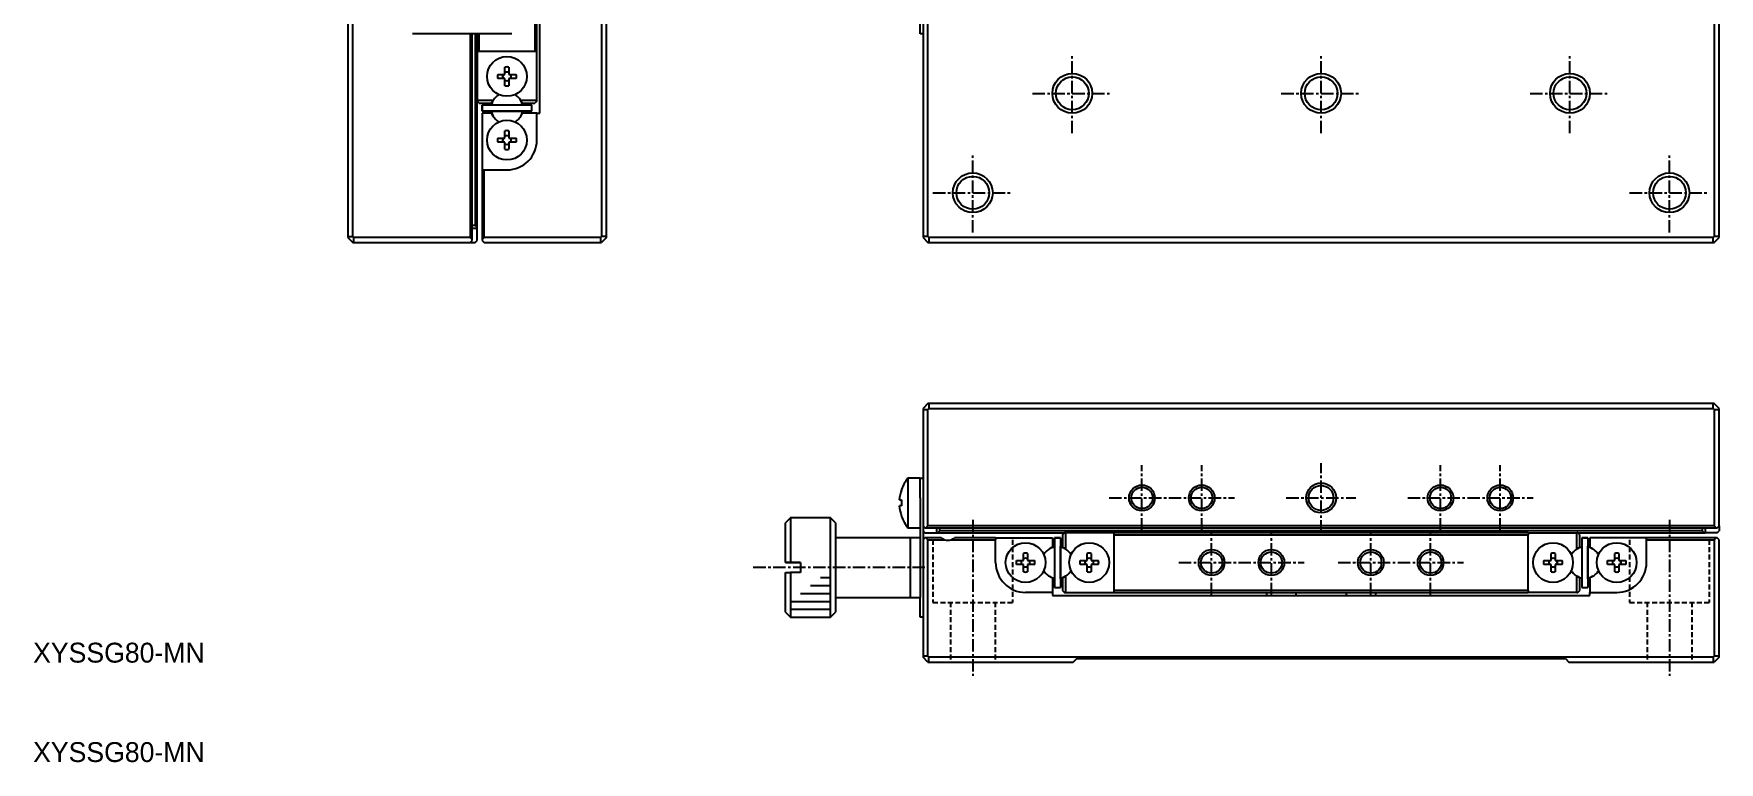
# Model space of a CAD drawing. Extents: x 10 to 342, y 10 to 202.
# Drawn here: x 10.1 to 179.4, y 10 to 83.2 of the extents above; entities that cross this region are included whole.
import ezdxf

# ---------------------------------------------------------------- set-up
doc = ezdxf.new("R2010")
doc.units = 0
doc.linetypes.add('CENTER', pattern=[2, 1.25, -0.25, 0.25, -0.25])
doc.linetypes.add('DASHED', pattern=[0.75, 0.5, -0.25])
doc.layers.get('0').update_dxf_attribs({"linetype": 'CONTINUOUS'})
doc.layers.add('CENTER', color=1, linetype='CENTER')
doc.styles.get("Standard").update_dxf_attribs({"font": 'FGP教科書体NT-M'})

msp = doc.modelspace()

# ---------------------------------------------------------------- linework, layer by layer
at = {"color": 7, "linetype": 'CONTINUOUS'}
for p, q in [((41.61, 141.65), (41.61, 62.85)), ((42.11, 62.85), (42.11, 141.65)), ((67.11, 141.65), (67.11, 62.85)), ((67.61, 62.85), (67.61, 141.65)), ((99.41, 141.65), (99.41, 62.85)), ((99.91, 62.85), (99.91, 141.65)), ((178.91, 141.65), (178.91, 62.85)), ((179.41, 62.85), (179.41, 141.65)), ((60.91, 75.25), (60.91, 129.25)), ((60.41, 123.05), (60.41, 81.45)), ((60.61, 81.45), (60.61, 123.05)), ((99.11, 83.25), (99.11, 85.25)), ((58.11, 83.25), (48.11, 83.25)), ((53.91, 83.25), (53.91, 62.75)), ((54.11, 62.55), (54.11, 83.25)), ((54.41, 83.25), (54.41, 63.95)), ((54.61, 83.25), (54.61, 81.45)), ((54.81, 81.45), (54.81, 83.25)), ((99.41, 83.25), (99.11, 83.25)), ((54.81, 81.45), (54.61, 81.45)), ((54.61, 81.45), (54.61, 76.55)), ((60.41, 81.45), (54.81, 81.45)), ((60.61, 81.45), (60.41, 81.45)), ((60.61, 76.55), (60.61, 81.45)), ((57.41, 79.15), (57.41, 79.88)), ((57.81, 79.88), (57.81, 79.15)), ((56.68, 79.15), (57.41, 79.15)), ((57.41, 78.75), (56.68, 78.75)), ((57.41, 78.02), (57.41, 78.75)), ((57.81, 79.15), (58.54, 79.15)), ((57.81, 78.75), (57.81, 78.02)), ((58.54, 78.75), (57.81, 78.75)), ((54.61, 76.55), (56.24, 76.55)), ((54.61, 76.55), (54.61, 76.45)), ((54.81, 76.25), (54.61, 76.45)), ((54.61, 63.75), (54.61, 76.45)), ((54.81, 76.25), (56.06, 76.25)), ((56.06, 76.25), (56.23, 76.54)), ((58.98, 76.55), (60.61, 76.55)), ((58.98, 76.54), (59.15, 76.25)), ((59.15, 76.25), (60.41, 76.25)), ((60.61, 76.45), (60.41, 76.25)), ((60.61, 76.45), (60.61, 76.55)), ((55.11, 75.45), (55.11, 76.05)), ((55.11, 76.05), (55.11, 75.45)), ((60.11, 76.05), (55.11, 76.05)), ((56.05, 75.45), (55.11, 75.45)), ((60.11, 75.45), (55.11, 75.45)), ((56.06, 75.25), (55.11, 75.25)), ((55.11, 75.25), (55.11, 69.55)), ((55.96, 75.45), (59.26, 75.45)), ((55.96, 75.45), (56.05, 75.45)), ((55.96, 75.45), (56.05, 75.45)), ((55.96, 75.45), (56.05, 75.45)), ((55.96, 75.45), (56.05, 75.45)), ((55.96, 75.45), (56.05, 75.45)), ((55.96, 75.45), (56.05, 75.45)), ((55.96, 75.45), (56.05, 75.45)), ((55.96, 75.45), (56.05, 75.45)), ((55.96, 75.45), (56.05, 75.45)), ((55.96, 75.45), (56.05, 75.45)), ((55.96, 75.45), (56.05, 75.45)), ((55.96, 75.45), (56.05, 75.45)), ((55.96, 75.45), (56.05, 75.45)), ((55.96, 75.45), (56.05, 75.45)), ((55.96, 75.45), (56.05, 75.45)), ((55.96, 75.45), (56.05, 75.45)), ((55.96, 75.45), (56.05, 75.45)), ((55.96, 75.45), (56.05, 75.45)), ((55.96, 75.45), (56.05, 75.45)), ((55.96, 75.45), (56.05, 75.45)), ((55.96, 75.45), (56.05, 75.45)), ((55.96, 75.45), (56.05, 75.45)), ((55.96, 75.45), (56.05, 75.45)), ((55.96, 75.45), (56.05, 75.45)), ((55.96, 75.45), (56.05, 75.45)), ((55.96, 75.45), (56.05, 75.45)), ((55.96, 75.45), (56.05, 75.45)), ((55.96, 75.45), (56.05, 75.45)), ((55.96, 75.45), (56.05, 75.45)), ((55.96, 75.45), (56.05, 75.45)), ((55.96, 75.45), (56.05, 75.45)), ((56.23, 74.96), (56.06, 75.25)), ((59.15, 75.25), (58.98, 74.96)), ((60.61, 75.25), (59.15, 75.25)), ((59.17, 75.45), (59.26, 75.45)), ((59.17, 75.45), (59.26, 75.45)), ((59.17, 75.45), (59.26, 75.45)), ((59.17, 75.45), (59.26, 75.45)), ((59.17, 75.45), (59.26, 75.45)), ((59.17, 75.45), (59.26, 75.45)), ((59.17, 75.45), (59.26, 75.45)), ((59.17, 75.45), (59.26, 75.45)), ((59.17, 75.45), (59.26, 75.45)), ((59.17, 75.45), (59.26, 75.45)), ((59.17, 75.45), (59.26, 75.45)), ((59.17, 75.45), (59.26, 75.45)), ((59.17, 75.45), (59.26, 75.45)), ((59.17, 75.45), (59.26, 75.45)), ((60.11, 75.45), (59.17, 75.45)), ((59.17, 75.45), (59.26, 75.45)), ((59.17, 75.45), (59.26, 75.45)), ((59.17, 75.45), (59.26, 75.45)), ((59.17, 75.45), (59.26, 75.45)), ((59.17, 75.45), (59.26, 75.45)), ((59.17, 75.45), (59.26, 75.45)), ((59.17, 75.45), (59.26, 75.45)), ((59.17, 75.45), (59.26, 75.45)), ((59.17, 75.45), (59.26, 75.45)), ((59.17, 75.45), (59.26, 75.45)), ((59.17, 75.45), (59.26, 75.45)), ((59.17, 75.45), (59.26, 75.45)), ((59.17, 75.45), (59.26, 75.45)), ((59.17, 75.45), (59.26, 75.45)), ((59.17, 75.45), (59.26, 75.45)), ((60.11, 75.45), (60.11, 76.05)), ((60.61, 72.55), (60.61, 75.25)), ((60.61, 75.25), (60.91, 75.25)), ((57.41, 72.75), (57.41, 73.48)), ((57.81, 73.48), (57.81, 72.75)), ((56.68, 72.75), (57.41, 72.75)), ((57.41, 72.35), (56.68, 72.35)), ((57.41, 71.62), (57.41, 72.35)), ((57.81, 72.75), (58.54, 72.75)), ((57.81, 72.35), (57.81, 71.62)), ((58.54, 72.35), (57.81, 72.35)), ((55.11, 69.55), (55.11, 62.55)), ((55.11, 69.55), (55.31, 69.55)), ((55.31, 62.75), (55.31, 69.55)), ((55.31, 69.55), (57.61, 69.55)), ((41.61, 62.85), (42.11, 62.85)), ((41.61, 62.85), (41.61, 62.75)), ((41.61, 62.75), (42.11, 62.25)), ((42.21, 62.75), (42.11, 62.85)), ((42.21, 62.25), (42.21, 62.75)), ((53.91, 62.75), (42.21, 62.75)), ((54.11, 62.55), (53.91, 62.75)), ((54.41, 63.95), (54.11, 63.95)), ((54.61, 63.65), (54.11, 63.65)), ((54.41, 63.95), (54.61, 63.75)), ((54.61, 63.65), (54.61, 63.75)), ((54.61, 62.45), (54.61, 63.65)), ((55.31, 62.75), (55.11, 62.55)), ((67.01, 62.75), (55.31, 62.75)), ((67.11, 62.85), (67.01, 62.75)), ((67.01, 62.75), (67.01, 62.25)), ((67.61, 62.85), (67.11, 62.85)), ((67.61, 62.75), (67.11, 62.25)), ((67.61, 62.75), (67.61, 62.85)), ((99.91, 62.85), (99.41, 62.85)), ((99.41, 62.85), (99.41, 62.75)), ((99.41, 62.75), (99.91, 62.25)), ((100.01, 62.75), (99.91, 62.85)), ((100.01, 62.75), (100.01, 62.25)), ((178.81, 62.75), (100.01, 62.75)), ((178.91, 62.85), (178.81, 62.75)), ((178.81, 62.25), (178.81, 62.75)), ((179.41, 62.85), (178.91, 62.85)), ((178.91, 62.25), (179.41, 62.75)), ((179.41, 62.75), (179.41, 62.85)), ((42.11, 62.25), (42.21, 62.25)), ((42.21, 62.25), (53.91, 62.25)), ((53.91, 62.25), (54.11, 62.45)), ((53.91, 62.25), (54.41, 62.25)), ((54.11, 62.45), (54.11, 62.55)), ((54.41, 62.25), (54.61, 62.45)), ((55.11, 62.55), (55.11, 62.45)), ((55.11, 62.45), (55.31, 62.25)), ((55.31, 62.25), (67.01, 62.25)), ((67.01, 62.25), (67.11, 62.25)), ((99.91, 62.25), (100.01, 62.25)), ((100.01, 62.25), (178.81, 62.25)), ((178.81, 62.25), (178.91, 62.25)), ((99.91, 46.06), (99.41, 45.56)), ((100.01, 46.06), (99.91, 46.06)), ((100.01, 46.06), (100.01, 45.56)), ((178.81, 46.06), (100.01, 46.06)), ((178.81, 45.56), (178.81, 46.06)), ((178.91, 46.06), (178.81, 46.06)), ((179.41, 45.56), (178.91, 46.06)), ((99.41, 45.56), (99.41, 45.46)), ((99.41, 45.46), (99.91, 45.46)), ((99.41, 45.46), (99.41, 33.76)), ((99.91, 45.46), (100.01, 45.56)), ((99.91, 33.76), (99.91, 45.46)), ((100.01, 45.56), (178.81, 45.56)), ((178.81, 45.56), (178.91, 45.46)), ((178.91, 45.46), (179.41, 45.46)), ((178.91, 45.46), (178.91, 33.76)), ((179.41, 45.46), (179.41, 45.56)), ((179.41, 33.76), (179.41, 45.46)), ((97.25, 37.41), (97.25, 37.37)), ((97.89, 38.56), (97.89, 33.56)), ((99.11, 38.56), (97.89, 38.56)), ((99.11, 36.56), (99.11, 38.56)), ((99.11, 38.56), (99.41, 38.56)), ((97.04, 36.36), (97.25, 36.36)), ((97.25, 35.76), (97.04, 35.76)), ((97.25, 36.36), (97.25, 35.76)), ((99.11, 36.56), (99.11, 26.56)), ((86.11, 34.56), (85.61, 34.06)), ((85.61, 30.06), (85.61, 34.06)), ((86.11, 34.56), (86.11, 30.06)), ((90.11, 34.56), (86.11, 34.56)), ((90.11, 24.56), (90.11, 34.56)), ((90.61, 34.06), (90.11, 34.56)), ((90.61, 34.06), (90.61, 25.06)), ((97.25, 34.74), (97.25, 34.71)), ((98.11, 32.56), (90.61, 32.56)), ((97.89, 33.56), (99.11, 33.56)), ((98.11, 32.56), (98.11, 26.56)), ((98.11, 32.56), (98.11, 26.56)), ((99.11, 32.56), (98.11, 32.56)), ((99.41, 33.76), (99.41, 33.26)), ((99.41, 33.76), (99.61, 33.56)), ((99.41, 33.26), (99.41, 32.36)), ((99.41, 33.26), (99.61, 33.06)), ((99.61, 32.56), (99.41, 32.36)), ((99.41, 32.36), (99.41, 20.66)), ((99.61, 33.56), (99.71, 33.56)), ((99.61, 33.06), (100.81, 33.06)), ((99.71, 32.56), (99.61, 32.56)), ((99.71, 33.56), (99.91, 33.76)), ((99.71, 33.56), (179.11, 33.56)), ((99.91, 32.36), (99.71, 32.56)), ((101.25, 32.56), (99.71, 32.56)), ((178.91, 33.76), (99.91, 33.76)), ((99.91, 32.36), (101.6, 32.36)), ((99.91, 20.66), (99.91, 32.36)), ((100.81, 33.06), (100.81, 33.56)), ((100.81, 33.06), (100.91, 33.06)), ((101.11, 33.26), (100.91, 33.06)), ((100.91, 33.06), (113.61, 33.06)), ((101.11, 33.26), (101.11, 33.56)), ((177.71, 33.26), (101.11, 33.26)), ((102.23, 32.36), (106.71, 32.36)), ((106.71, 32.56), (102.58, 32.56)), ((106.71, 32.56), (106.71, 32.36)), ((106.71, 32.56), (112.41, 32.56)), ((106.71, 30.06), (106.71, 32.36)), ((112.41, 32.56), (112.41, 31.6)), ((112.61, 32.56), (113.21, 32.56)), ((113.21, 32.56), (112.61, 32.56)), ((112.61, 32.56), (112.61, 27.56)), ((113.21, 32.56), (113.21, 31.62)), ((113.21, 32.56), (113.21, 27.56)), ((113.41, 32.86), (113.61, 33.06)), ((113.41, 32.86), (113.41, 31.6)), ((113.71, 33.06), (113.61, 33.06)), ((113.71, 33.06), (113.71, 31.43)), ((118.61, 33.06), (113.71, 33.06)), ((118.61, 32.86), (118.61, 33.06)), ((160.21, 33.06), (118.61, 33.06)), ((118.61, 32.86), (160.21, 32.86)), ((118.61, 27.26), (118.61, 32.86)), ((160.21, 33.06), (160.21, 32.86)), ((160.21, 33.06), (165.11, 33.06)), ((160.21, 27.26), (160.21, 32.86)), ((165.11, 31.43), (165.11, 33.06)), ((165.21, 33.06), (165.11, 33.06)), ((165.21, 33.06), (177.91, 33.06)), ((165.41, 32.86), (165.21, 33.06)), ((165.41, 31.6), (165.41, 32.86)), ((166.21, 32.56), (165.61, 32.56)), ((165.61, 32.56), (165.61, 27.56)), ((165.61, 32.56), (166.21, 32.56)), ((166.21, 32.56), (166.21, 27.56)), ((166.21, 32.56), (166.21, 31.62)), ((166.41, 32.56), (166.41, 31.6)), ((172.11, 32.56), (166.41, 32.56)), ((179.11, 32.56), (172.11, 32.56)), ((172.11, 32.36), (172.11, 32.56)), ((172.11, 32.36), (178.91, 32.36)), ((172.11, 30.06), (172.11, 32.36)), ((177.71, 33.56), (177.71, 33.26)), ((177.71, 33.26), (177.91, 33.06)), ((177.91, 33.06), (178.01, 33.06)), ((178.01, 33.56), (178.01, 33.06)), ((179.21, 33.06), (178.01, 33.06)), ((178.91, 33.76), (179.11, 33.56)), ((179.11, 32.56), (178.91, 32.36)), ((178.91, 32.36), (178.91, 20.66)), ((179.11, 33.56), (179.21, 33.56)), ((179.21, 32.56), (179.11, 32.56)), ((179.21, 33.56), (179.41, 33.76)), ((179.21, 33.06), (179.41, 33.26)), ((179.41, 32.36), (179.21, 32.56)), ((179.41, 33.76), (179.41, 33.26)), ((179.41, 20.66), (179.41, 32.36)), ((109.51, 30.26), (109.51, 30.98)), ((109.91, 30.98), (109.91, 30.26)), ((112.41, 31.6), (112.12, 31.43)), ((113.21, 28.41), (113.21, 31.71)), ((113.21, 31.62), (113.21, 31.71)), ((113.21, 31.62), (113.21, 31.71)), ((113.21, 31.62), (113.21, 31.71)), ((113.21, 31.62), (113.21, 31.71)), ((113.21, 31.62), (113.21, 31.71)), ((113.21, 31.62), (113.21, 31.71)), ((113.21, 31.62), (113.21, 31.71)), ((113.21, 31.62), (113.21, 31.71)), ((113.21, 31.62), (113.21, 31.71)), ((113.21, 31.62), (113.21, 31.71)), ((113.21, 31.62), (113.21, 31.71)), ((113.21, 31.62), (113.21, 31.71)), ((113.21, 31.62), (113.21, 31.71)), ((113.21, 31.62), (113.21, 31.71)), ((113.21, 31.62), (113.21, 31.71)), ((113.21, 31.62), (113.21, 31.71)), ((113.21, 31.62), (113.21, 31.71)), ((113.21, 31.62), (113.21, 31.71)), ((113.21, 31.62), (113.21, 31.71)), ((113.21, 31.62), (113.21, 31.71)), ((113.21, 31.62), (113.21, 31.71)), ((113.21, 31.62), (113.21, 31.71)), ((113.21, 31.62), (113.21, 31.71)), ((113.21, 31.62), (113.21, 31.71)), ((113.21, 31.62), (113.21, 31.71)), ((113.21, 31.62), (113.21, 31.71)), ((113.21, 31.62), (113.21, 31.71)), ((113.21, 31.62), (113.21, 31.71)), ((113.21, 31.62), (113.21, 31.71)), ((113.21, 31.62), (113.21, 31.71)), ((113.21, 31.62), (113.21, 31.71)), ((113.41, 31.6), (113.71, 31.43)), ((115.91, 30.26), (115.91, 30.98)), ((116.31, 30.98), (116.31, 30.26)), ((162.51, 30.26), (162.51, 30.98)), ((162.91, 30.98), (162.91, 30.26)), ((165.12, 31.43), (165.41, 31.6)), ((166.21, 28.5), (166.21, 31.71)), ((166.21, 31.62), (166.21, 31.71)), ((166.21, 31.62), (166.21, 31.71)), ((166.21, 31.62), (166.21, 31.71)), ((166.21, 31.62), (166.21, 31.71)), ((166.21, 31.62), (166.21, 31.71)), ((166.21, 31.62), (166.21, 31.71)), ((166.21, 31.62), (166.21, 31.71)), ((166.21, 31.62), (166.21, 31.71)), ((166.21, 31.62), (166.21, 31.71)), ((166.21, 31.62), (166.21, 31.71)), ((166.21, 31.62), (166.21, 31.71)), ((166.21, 31.62), (166.21, 31.71)), ((166.21, 31.62), (166.21, 31.71)), ((166.21, 31.62), (166.21, 31.71)), ((166.21, 31.62), (166.21, 31.71)), ((166.21, 31.62), (166.21, 31.71)), ((166.21, 31.62), (166.21, 31.71)), ((166.21, 31.62), (166.21, 31.71)), ((166.21, 31.62), (166.21, 31.71)), ((166.21, 31.62), (166.21, 31.71)), ((166.21, 31.62), (166.21, 31.71)), ((166.21, 31.62), (166.21, 31.71)), ((166.21, 31.62), (166.21, 31.71)), ((166.21, 31.62), (166.21, 31.71)), ((166.21, 31.62), (166.21, 31.71)), ((166.21, 31.62), (166.21, 31.71)), ((166.21, 31.62), (166.21, 31.71)), ((166.21, 31.62), (166.21, 31.71)), ((166.21, 31.62), (166.21, 31.71)), ((166.21, 31.62), (166.21, 31.71)), ((166.21, 31.62), (166.21, 31.71)), ((166.41, 31.6), (166.71, 31.43)), ((168.91, 30.26), (168.91, 30.98)), ((169.31, 30.98), (169.31, 30.26)), ((86.11, 30.06), (85.61, 30.06)), ((85.61, 30.06), (86.11, 30.06)), ((85.61, 30.06), (85.61, 30.06)), ((85.61, 25.06), (85.61, 29.06)), ((85.61, 29.06), (86.11, 29.06)), ((86.11, 30.06), (87.11, 30.06)), ((87.11, 30.06), (86.11, 30.06)), ((86.11, 29.06), (86.11, 24.56)), ((87.11, 29.06), (86.11, 29.06)), ((87.11, 30.06), (87.11, 29.06)), ((108.79, 30.26), (109.51, 30.26)), ((109.51, 29.86), (108.79, 29.86)), ((109.51, 29.13), (109.51, 29.86)), ((109.91, 30.26), (110.64, 30.26)), ((110.64, 29.86), (109.91, 29.86)), ((109.91, 29.86), (109.91, 29.13)), ((115.19, 30.26), (115.91, 30.26)), ((115.91, 29.86), (115.19, 29.86)), ((115.91, 29.13), (115.91, 29.86)), ((116.31, 30.26), (117.04, 30.26)), ((116.31, 29.86), (116.31, 29.13)), ((117.04, 29.86), (116.31, 29.86)), ((161.79, 30.26), (162.51, 30.26)), ((162.51, 29.86), (161.79, 29.86)), ((162.51, 29.13), (162.51, 29.86)), ((162.91, 30.26), (163.64, 30.26)), ((162.91, 29.86), (162.91, 29.13)), ((163.64, 29.86), (162.91, 29.86)), ((168.19, 30.26), (168.91, 30.26)), ((168.91, 29.86), (168.19, 29.86)), ((168.91, 29.13), (168.91, 29.86)), ((169.31, 30.26), (170.04, 30.26)), ((170.04, 29.86), (169.31, 29.86)), ((169.31, 29.86), (169.31, 29.13)), ((112.12, 28.68), (112.41, 28.51)), ((112.41, 28.51), (112.41, 27.06)), ((112.61, 27.56), (113.21, 27.56)), ((113.21, 28.41), (113.21, 28.5)), ((113.21, 28.41), (113.21, 28.5)), ((113.21, 28.41), (113.21, 28.5)), ((113.21, 28.41), (113.21, 28.5)), ((113.21, 28.41), (113.21, 28.5)), ((113.21, 28.41), (113.21, 28.5)), ((113.21, 28.41), (113.21, 28.5)), ((113.21, 28.41), (113.21, 28.5)), ((113.21, 28.41), (113.21, 28.5)), ((113.21, 28.41), (113.21, 28.5)), ((113.21, 28.41), (113.21, 28.5)), ((113.21, 28.5), (113.21, 27.56)), ((113.21, 28.41), (113.21, 28.5)), ((113.21, 28.41), (113.21, 28.5)), ((113.21, 28.41), (113.21, 28.5)), ((113.21, 28.41), (113.21, 28.5)), ((113.21, 28.41), (113.21, 28.5)), ((113.21, 28.41), (113.21, 28.5)), ((113.21, 28.41), (113.21, 28.5)), ((113.21, 28.41), (113.21, 28.5)), ((113.21, 28.41), (113.21, 28.5)), ((113.21, 28.41), (113.21, 28.5)), ((113.21, 28.41), (113.21, 28.5)), ((113.21, 28.41), (113.21, 28.5)), ((113.71, 28.68), (113.41, 28.51)), ((113.41, 28.51), (113.41, 27.26)), ((113.41, 27.26), (113.61, 27.06)), ((113.71, 28.69), (113.71, 27.06)), ((160.21, 27.26), (118.61, 27.26)), ((118.61, 27.06), (118.61, 27.26)), ((160.21, 27.26), (160.21, 27.06)), ((165.11, 27.06), (165.11, 28.69)), ((165.41, 28.51), (165.12, 28.68)), ((165.21, 27.06), (165.41, 27.26)), ((165.41, 27.26), (165.41, 28.51)), ((165.61, 27.56), (166.21, 27.56)), ((166.21, 28.41), (166.21, 28.5)), ((166.21, 28.41), (166.21, 28.5)), ((166.21, 28.41), (166.21, 28.5)), ((166.21, 28.41), (166.21, 28.5)), ((166.21, 28.41), (166.21, 28.5)), ((166.21, 28.41), (166.21, 28.5)), ((166.21, 28.41), (166.21, 28.5)), ((166.21, 28.41), (166.21, 28.5)), ((166.21, 28.41), (166.21, 28.5)), ((166.21, 28.5), (166.21, 27.56)), ((166.21, 28.41), (166.21, 28.5)), ((166.21, 28.41), (166.21, 28.5)), ((166.21, 28.41), (166.21, 28.5)), ((166.21, 28.41), (166.21, 28.5)), ((166.21, 28.41), (166.21, 28.5)), ((166.21, 28.41), (166.21, 28.5)), ((166.21, 28.41), (166.21, 28.5)), ((166.21, 28.41), (166.21, 28.5)), ((166.21, 28.41), (166.21, 28.5)), ((166.71, 28.68), (166.41, 28.51)), ((166.41, 28.51), (166.41, 27.06)), ((90.61, 26.56), (98.11, 26.56)), ((98.11, 26.56), (99.11, 26.56)), ((99.11, 24.56), (99.11, 26.56)), ((112.41, 27.06), (109.71, 27.06)), ((112.41, 27.06), (112.41, 26.76)), ((112.41, 26.76), (166.41, 26.76)), ((113.61, 27.06), (113.71, 27.06)), ((113.71, 27.06), (118.61, 27.06)), ((118.61, 27.06), (160.21, 27.06)), ((133.91, 27.06), (133.91, 26.76)), ((136.91, 26.76), (136.91, 27.06)), ((141.91, 27.06), (141.91, 26.76)), ((144.91, 26.76), (144.91, 27.06)), ((165.11, 27.06), (160.21, 27.06)), ((165.11, 27.06), (165.21, 27.06)), ((166.41, 26.76), (166.41, 27.06)), ((166.41, 27.06), (169.11, 27.06)), ((85.61, 25.06), (86.11, 24.56)), ((86.11, 24.56), (90.11, 24.56)), ((90.11, 24.56), (90.61, 25.06)), ((99.41, 24.56), (99.11, 24.56)), ((99.41, 20.66), (99.41, 20.56)), ((99.91, 20.66), (99.41, 20.66)), ((99.91, 20.06), (99.41, 20.56)), ((100.01, 20.56), (99.91, 20.66)), ((100.01, 20.06), (100.01, 20.56)), ((178.81, 20.56), (100.01, 20.56)), ((114.51, 20.06), (114.86, 20.41)), ((114.86, 20.41), (163.96, 20.41)), ((163.96, 20.41), (164.31, 20.06)), ((178.91, 20.66), (178.81, 20.56)), ((178.81, 20.56), (178.81, 20.06)), ((179.41, 20.66), (178.91, 20.66)), ((179.41, 20.56), (178.91, 20.06)), ((179.41, 20.56), (179.41, 20.66)), ((99.91, 20.06), (100.01, 20.06)), ((100.01, 20.06), (114.51, 20.06)), ((164.31, 20.06), (178.81, 20.06)), ((178.81, 20.06), (178.91, 20.06))]:
    msp.add_line(p, q, dxfattribs=at)
at = {"color": 3, "linetype": 'DASHED'}
for p, q in [((100.41, 32.36), (100.41, 26.06)), ((108.41, 32.36), (108.41, 26.06)), ((170.41, 32.36), (170.41, 26.06)), ((178.41, 32.36), (178.41, 26.06)), ((100.41, 26.06), (108.41, 26.06)), ((102.16, 26.06), (102.16, 20.06)), ((106.66, 26.06), (106.66, 20.06)), ((170.41, 26.06), (178.41, 26.06)), ((172.16, 26.06), (172.16, 20.06)), ((176.66, 26.06), (176.66, 20.06))]:
    msp.add_line(p, q, dxfattribs=at)
at = {"color": 3, "linetype": 'CONTINUOUS'}
for p, q in [((88.11, 27.76), (90.11, 27.76)), ((89.11, 28.56), (90.11, 28.56)), ((86.11, 26.16), (90.11, 26.16)), ((87.11, 26.96), (90.11, 26.96)), ((86.11, 25.36), (90.11, 25.36))]:
    msp.add_line(p, q, dxfattribs=at)
at = {"color": 7, "linetype": 'CONTINUOUS'}
for centre, radius in [((57.61, 78.95), 2), ((114.41, 77.25), 1.65), ((139.41, 77.25), 1.65), ((164.41, 77.25), 1.65), ((57.61, 72.55), 2), ((104.41, 67.25), 1.65), ((174.41, 67.25), 1.65), ((121.41, 36.56), 1.07), ((127.41, 36.56), 1.07), ((139.41, 36.56), 1.25), ((151.41, 36.56), 1.07), ((157.41, 36.56), 1.07), ((109.71, 30.06), 2), ((116.11, 30.06), 2), ((128.41, 30.06), 1.07), ((134.41, 30.06), 1.07), ((144.41, 30.06), 1.07), ((150.41, 30.06), 1.07), ((162.71, 30.06), 2), ((169.11, 30.06), 2)]:
    msp.add_circle(centre, radius, dxfattribs=at)
at = {"color": 3, "linetype": 'CONTINUOUS'}
for centre, radius in [((114.41, 77.25), 2), ((139.41, 77.25), 2), ((164.41, 77.25), 2), ((104.41, 67.25), 2), ((174.41, 67.25), 2), ((121.41, 36.56), 1.3), ((127.41, 36.56), 1.3), ((139.41, 36.56), 1.5), ((151.41, 36.56), 1.3), ((157.41, 36.56), 1.3), ((128.41, 30.06), 1.3), ((134.41, 30.06), 1.3), ((144.41, 30.06), 1.3), ((150.41, 30.06), 1.3)]:
    msp.add_circle(centre, radius, dxfattribs=at)
at = {"color": 7, "linetype": 'CONTINUOUS'}
for centre, radius, start, end in [((57.61, 78.95), 0.95, 77.8468, 102.1532), ((57.61, 78.95), 0.95, 167.8468, 192.1532), ((57.61, 78.95), 0.435, 152.6335, 207.3665), ((57.61, 78.95), 0.435, 62.6335, 117.3665), ((57.61, 78.95), 0.435, 242.6335, 297.3665), ((57.61, 78.95), 0.95, 257.8468, 282.1532), ((57.61, 78.95), 0.435, 332.6335, 27.3665), ((57.61, 78.95), 0.95, 347.8468, 12.1532), ((57.61, 75.75), 1.59, 150, 169.107), ((57.61, 75.75), 1.59, 149.7392, 150), ((57.61, 75.75), 1.59, 135, 149.7392), ((57.72, 75.64), 1.75, 121.8815, 135), ((57.61, 75.75), 1.59, 120.4333, 134.9998), ((57.61, 75.75), 1.59, 45, 59.5667), ((57.49, 75.64), 1.75, 45, 58.1185), ((57.61, 75.75), 1.59, 30.2608, 45), ((57.61, 75.75), 1.59, 30, 30.2608), ((57.61, 75.75), 1.59, 10.893, 30), ((57.61, 75.75), 1.59, 190.8932, 210), ((57.61, 75.75), 1.59, 210, 225), ((57.72, 75.86), 1.75, 225, 238.1185), ((57.61, 75.75), 1.59, 225, 239.5668), ((57.61, 75.75), 1.59, 300.4332, 315.0002), ((57.49, 75.86), 1.75, 301.8815, 315), ((57.61, 75.75), 1.59, 315, 330), ((57.61, 75.75), 1.59, 330, 349.1068), ((57.61, 72.55), 0.95, 77.8468, 102.1532), ((57.61, 72.55), 0.435, 62.6335, 117.3665), ((57.61, 72.55), 0.95, 167.8468, 192.1532), ((57.61, 72.55), 0.435, 152.6335, 207.3665), ((57.61, 72.55), 0.435, 242.6335, 297.3665), ((57.61, 72.55), 0.95, 257.8468, 282.1532), ((57.61, 72.55), 3, 270, 0), ((57.61, 72.55), 0.435, 332.6335, 27.3665), ((57.61, 72.55), 0.95, 347.8468, 12.1532), ((101.01, 36.06), 3.99, 160.7318, 175.6866), ((101.01, 36.06), 4, 141.3178, 160.2754), ((101.01, 36.06), 3.99, 184.3134, 199.2682), ((101.01, 36.06), 4, 199.7246, 218.6822), ((101.91, 33.31), 1, 228.5904, 251.8051), ((101.91, 33.31), 1, 251.8051, 288.1949), ((101.91, 33.31), 1, 288.1949, 311.4096), ((109.71, 30.06), 0.95, 77.8468, 102.1532), ((109.71, 30.06), 0.435, 62.6335, 117.3665), ((113.03, 29.94), 1.75, 135, 148.1185), ((112.91, 30.06), 1.59, 135, 149.5667), ((112.91, 30.06), 1.59, 120, 135), ((112.91, 30.06), 1.59, 100.893, 120), ((112.91, 30.06), 1.59, 59.7392, 79.1069), ((112.91, 30.06), 1.59, 59.7392, 60), ((112.91, 30.06), 1.59, 45, 59.7392), ((112.8, 29.94), 1.75, 31.8815, 45), ((112.91, 30.06), 1.59, 30.4332, 45.0002), ((116.11, 30.06), 0.95, 77.8468, 102.1532), ((116.11, 30.06), 0.435, 62.6335, 117.3665), ((162.71, 30.06), 0.95, 77.8468, 102.1532), ((162.71, 30.06), 0.435, 62.6335, 117.3665), ((166.03, 29.94), 1.75, 135, 148.1185), ((165.91, 30.06), 1.59, 135, 149.5667), ((165.91, 30.06), 1.59, 120.2608, 135), ((165.91, 30.06), 1.59, 100.893, 120.2608), ((165.91, 30.06), 1.59, 120, 120.2608), ((165.91, 30.06), 1.59, 60, 79.1069), ((165.91, 30.06), 1.59, 45, 60), ((165.8, 29.94), 1.75, 31.8815, 45), ((165.91, 30.06), 1.59, 30.4332, 45.0002), ((169.11, 30.06), 0.95, 77.8468, 102.1532), ((169.11, 30.06), 0.435, 62.6335, 117.3665), ((109.71, 30.06), 3, 180, 270), ((109.71, 30.06), 0.95, 167.8468, 192.1532), ((109.71, 30.06), 0.435, 152.6335, 207.3665), ((109.71, 30.06), 0.435, 242.6335, 297.3665), ((109.71, 30.06), 0.95, 257.8468, 282.1532), ((109.71, 30.06), 0.435, 332.6335, 27.3665), ((109.71, 30.06), 0.95, 347.8468, 12.1532), ((113.03, 30.17), 1.75, 211.8815, 225), ((112.91, 30.06), 1.59, 210.4333, 225), ((112.91, 30.06), 1.59, 225, 240), ((112.91, 30.06), 1.59, 300.2608, 315), ((112.8, 30.17), 1.75, 315, 328.1185), ((112.91, 30.06), 1.59, 315, 329.5668), ((116.11, 30.06), 0.95, 167.8468, 192.1532), ((116.11, 30.06), 0.435, 152.6335, 207.3665), ((116.11, 30.06), 0.435, 242.6335, 297.3665), ((116.11, 30.06), 0.95, 257.8468, 282.1532), ((116.11, 30.06), 0.435, 332.6335, 27.3665), ((116.11, 30.06), 0.95, 347.8468, 12.1532), ((162.71, 30.06), 0.95, 167.8468, 192.1532), ((162.71, 30.06), 0.435, 152.6335, 207.3665), ((162.71, 30.06), 0.435, 242.6335, 297.3665), ((162.71, 30.06), 0.95, 257.8468, 282.1532), ((162.71, 30.06), 0.435, 332.6335, 27.3665), ((162.71, 30.06), 0.95, 347.8468, 12.1532), ((166.03, 30.17), 1.75, 211.8815, 225), ((165.91, 30.06), 1.59, 210.4333, 225), ((165.91, 30.06), 1.59, 225, 239.7392), ((165.91, 30.06), 1.59, 300, 315), ((165.8, 30.17), 1.75, 315, 328.1185), ((165.91, 30.06), 1.59, 314.9998, 329.5668), ((169.11, 30.06), 0.95, 167.8468, 192.1532), ((169.11, 30.06), 0.435, 152.6335, 207.3665), ((169.11, 30.06), 0.435, 242.6335, 297.3665), ((169.11, 30.06), 0.95, 257.8468, 282.1532), ((169.11, 30.06), 3, 270, 0), ((169.11, 30.06), 0.435, 332.6335, 27.3665), ((169.11, 30.06), 0.95, 347.8468, 12.1532), ((112.91, 30.06), 1.59, 240, 259.1069), ((112.91, 30.06), 1.59, 280.8931, 300), ((112.91, 30.06), 1.59, 300, 300.2608), ((165.91, 30.06), 1.59, 239.7392, 240), ((165.91, 30.06), 1.59, 239.7392, 259.1069), ((165.91, 30.06), 1.59, 280.8931, 300)]:
    msp.add_arc(centre, radius, start, end, dxfattribs=at)
at = {"layer": 'CENTER', "color": 1, "linetype": 'CENTER'}
for p, q in [((114.41, 73.25), (114.41, 81.25)), ((139.41, 73.25), (139.41, 81.25)), ((164.41, 73.25), (164.41, 81.25)), ((110.41, 77.25), (118.41, 77.25)), ((135.41, 77.25), (143.41, 77.25)), ((160.41, 77.25), (168.41, 77.25)), ((104.41, 63.25), (104.41, 71.25)), ((174.41, 63.25), (174.41, 71.25)), ((100.41, 67.25), (108.41, 67.25)), ((170.41, 67.25), (178.41, 67.25)), ((121.41, 33.26), (121.41, 39.86)), ((127.41, 33.26), (127.41, 39.86)), ((139.41, 33.06), (139.41, 40.06)), ((151.41, 33.26), (151.41, 39.86)), ((157.41, 33.26), (157.41, 39.86)), ((118.11, 36.56), (124.71, 36.56)), ((124.11, 36.56), (130.71, 36.56)), ((135.91, 36.56), (142.91, 36.56)), ((148.11, 36.56), (154.71, 36.56)), ((154.11, 36.56), (160.71, 36.56)), ((104.41, 34.36), (104.41, 18.66)), ((174.41, 34.36), (174.41, 18.66)), ((128.41, 26.76), (128.41, 33.36)), ((134.41, 26.76), (134.41, 33.36)), ((144.41, 26.76), (144.41, 33.36)), ((150.41, 26.76), (150.41, 33.36)), ((99.61, 29.56), (82.11, 29.56)), ((125.11, 30.06), (131.71, 30.06)), ((131.11, 30.06), (137.71, 30.06)), ((141.11, 30.06), (147.71, 30.06)), ((147.11, 30.06), (153.71, 30.06))]:
    msp.add_line(p, q, dxfattribs=at)

# ---------------------------------------------------------------- texts
at = {"color": 7, "linetype": 'CONTINUOUS'}
for p in [(10, 20), (10, 10)]:
    msp.add_text('XYSSG80-MN', height=2, dxfattribs=at).set_placement(p)

doc.saveas('drawing.dxf')
